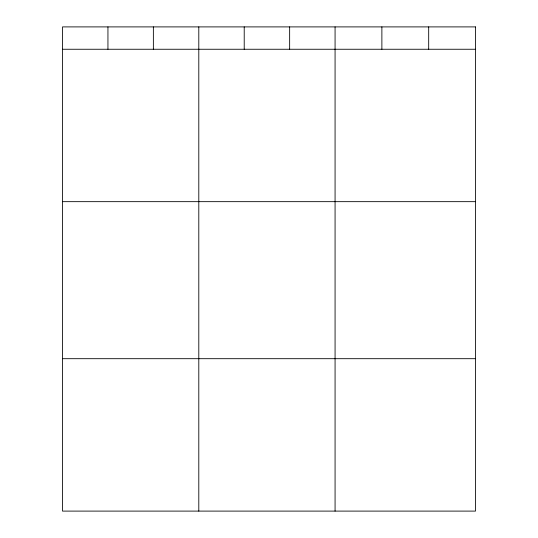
<?xml version="1.0" encoding="UTF-8"?>
<svg xmlns="http://www.w3.org/2000/svg" width="538" height="538" viewBox="0 0 538 538"><rect width="100%" height="100%" fill="white"/><g stroke="black" fill="none" stroke-linecap="round" stroke-linejoin="round"><path stroke-width="0.81" d="M62.516 49.254L475.484 49.254M62.516 201.663L475.484 201.663M62.516 358.691L475.484 358.691M428.685 26.9L428.685 49.254M381.879 26.9L381.879 49.254M335.073 26.9L335.073 511.1M289.646 26.9L289.646 49.254M244.218 26.9L244.218 49.254M198.798 26.9L198.798 511.1M153.37 26.9L153.37 49.254M107.943 26.9L107.943 49.254M475.484 26.9L62.516 26.9L62.516 511.1L475.484 511.1L475.484 26.9"/></g></svg>
